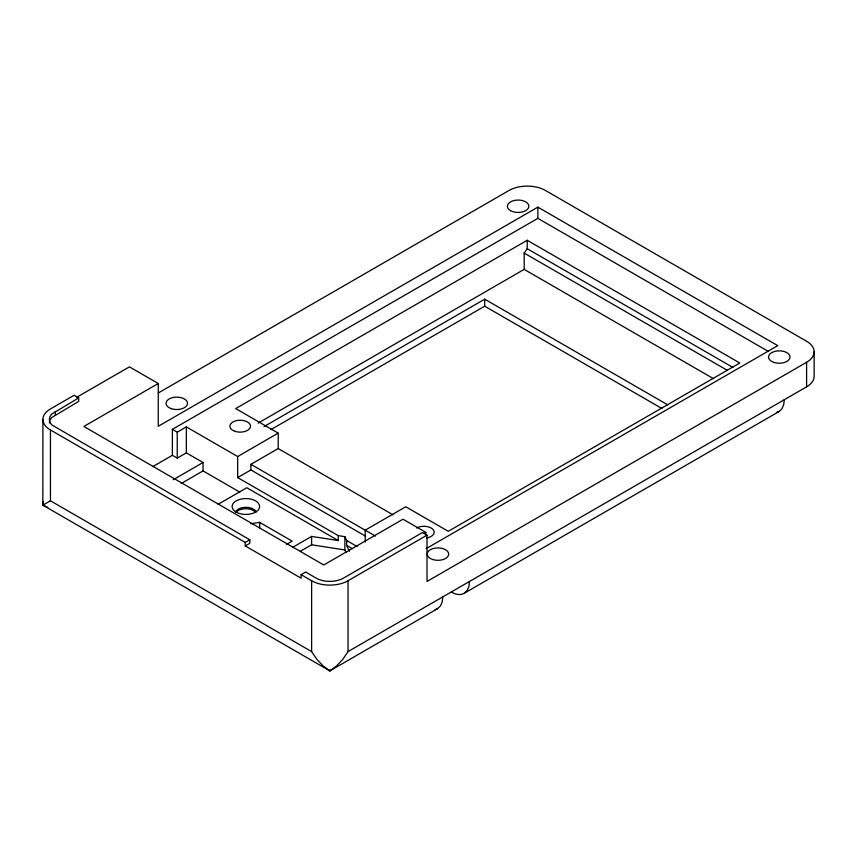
<?xml version="1.0" encoding="UTF-8"?>
<svg xmlns="http://www.w3.org/2000/svg" width="857" height="857" viewBox="0 0 857 857"><rect width="100%" height="100%" fill="white"/><g stroke="black" fill="none" stroke-linecap="round" stroke-linejoin="round"><path stroke-width="1.29" d="M442.823 596.868L442.201 601.968L440.402 605.995L437.52 608.695L329.859 670.881L42.85 505.169L42.904 419.459M181.213 483.519L203.045 470.911L203.045 462.501L186.344 452.86L186.344 426.904L237.668 456.535L278.204 433.128L278.204 448.554L392.999 514.832M259.682 528.362L259.682 522.374L250.726 523.766M300.4 551.255L311.605 544.784L311.616 536.407L338.215 540.531L338.215 535.625L237.668 477.574L237.668 456.535M47.788 507.387L42.85 505.169L43.246 501.656M469.497 581.464L468.886 586.563L467.086 590.591L464.205 593.29A25.399 14.665 60 0 1 451.435 592.08M784.284 399.726L783.673 404.815L781.863 408.853L778.992 411.553L464.205 593.29M814.15 351.777L814.15 376.319A25.764 14.88 0 0 1 806.598 386.839L348.049 651.588L342.725 659.419L336.522 665.985L329.859 670.881L323.175 665.975L316.961 659.408L311.616 651.588L50.445 500.809L50.445 429.978A25.764 14.88 0 0 1 50.445 408.939L74.141 395.259L78.694 397.884L78.694 401.397L51.977 417.402A19.272 11.13 0 0 0 49.395 422.962M258.086 423.133L524.184 269.377L524.184 253.072L527.216 248.691L527.216 240.271L739.795 363.004L448.265 531.308L405.747 506.766L365.211 530.172L365.211 542.01M78.694 397.884L51.977 413.888A19.272 11.13 0 0 0 51.977 425.018L249.783 539.792L249.783 543.306L245.231 545.93L245.231 542.427L50.445 429.978M50.445 500.809L42.85 505.169M76.444 397.434L129.407 366.86L158.256 383.507L158.256 426.293L537.853 207.137L777.749 345.639L426.154 548.641M158.256 383.507L83.857 426.465L323.753 564.977L403.015 519.213L425.79 532.368L425.79 535.036M158.341 392.935L509.004 190.479A25.764 14.88 0 0 1 545.438 190.479L806.598 341.257A25.764 14.88 0 0 1 806.598 362.297L806.598 386.839M152.814 466.604L172.375 455.313L172.375 429.357L537.853 218.353L768.483 351.509M172.375 429.357L177.238 432.164L186.344 426.904M527.216 240.271L235.696 408.585L278.204 433.128M172.375 455.313L177.238 458.12L186.344 452.86M264.02 426.593L484.708 299.179L667.753 404.868M173.168 479.749L203.045 462.501M270.951 429.603L484.708 306.195L661.958 408.532M365.66 536.225L250.876 469.947L250.876 464.333L278.204 448.554M237.668 477.574L250.876 469.947M218.053 504.334L246.773 487.74L338.215 540.531M245.231 542.427L249.783 539.792M286.474 544.431L292.173 541.142L259.682 522.374M292.558 547.398L311.616 536.407M245.231 545.93L301.107 578.196L301.107 574.683L305.66 572.058L316.169 578.121A19.325 11.162 0 0 0 343.496 578.121L422.458 532.54L427.011 535.164L427.011 581.453L806.598 362.297M423.851 533.483L425.79 532.368M301.107 574.683L311.616 580.757A25.764 14.88 0 0 0 348.049 580.757L427.011 535.164M776.506 412.335L778.992 411.553M338.215 535.625L344.868 536.664L346.657 540.499L346.657 545.406L349.41 551.319M311.605 544.784L344.868 549.948L345.982 552.347M527.216 248.691L732.864 367.417M524.184 253.072L727.518 370.46M524.184 269.377L713.656 378.762M250.876 464.333L375.473 536.096M346.657 540.499L357.09 546.53M346.657 545.406L352.388 548.716M203.045 470.911L239.874 492.175M329.849 669.906L329.859 670.881M537.853 207.137L537.853 218.353M484.708 299.179L484.708 306.195M348.049 580.757L348.049 651.588M344.868 536.664L344.868 549.948M311.616 580.757L311.616 651.588M177.238 432.164L177.238 458.12M55.309 411.392L55.309 414.895M437.52 608.695A25.399 14.665 60 0 1 435.11 609.659M235.493 511.918A10.734 6.203 0 0 1 245.863 507.323A10.734 6.203 0 0 1 256.232 511.908M416.566 528.008A10.305 5.945 0 0 1 432.785 529.24A10.305 5.945 0 0 1 426.529 537.971M236.564 511.811A10.734 6.203 0 0 1 255.161 511.811M510.515 210.64A10.734 6.203 0 0 0 528.48 207.865A10.734 6.203 0 0 0 515.336 200.27A10.734 6.203 0 0 0 510.515 210.64M773.903 362.404A10.734 6.203 0 0 0 790.004 357.037A10.734 6.203 0 0 0 773.903 351.67A10.734 6.203 0 0 0 773.903 362.404M432.571 559.471A10.734 6.203 0 0 0 448.672 554.104A10.734 6.203 0 0 0 432.571 548.737A10.734 6.203 0 0 0 432.571 559.471M171.411 408.693A10.734 6.203 0 0 0 187.512 403.326A10.734 6.203 0 0 0 171.411 397.959A10.734 6.203 0 0 0 171.411 408.693M235.043 431.339A10.305 5.945 0 0 0 250.501 426.186A10.305 5.945 0 0 0 235.043 421.033A10.305 5.945 0 0 0 235.043 431.339M236.146 512.111A13.744 7.938 0 0 0 259.135 508.555A13.744 7.938 0 0 0 242.306 498.838A13.744 7.938 0 0 0 236.146 512.111"/></g></svg>
